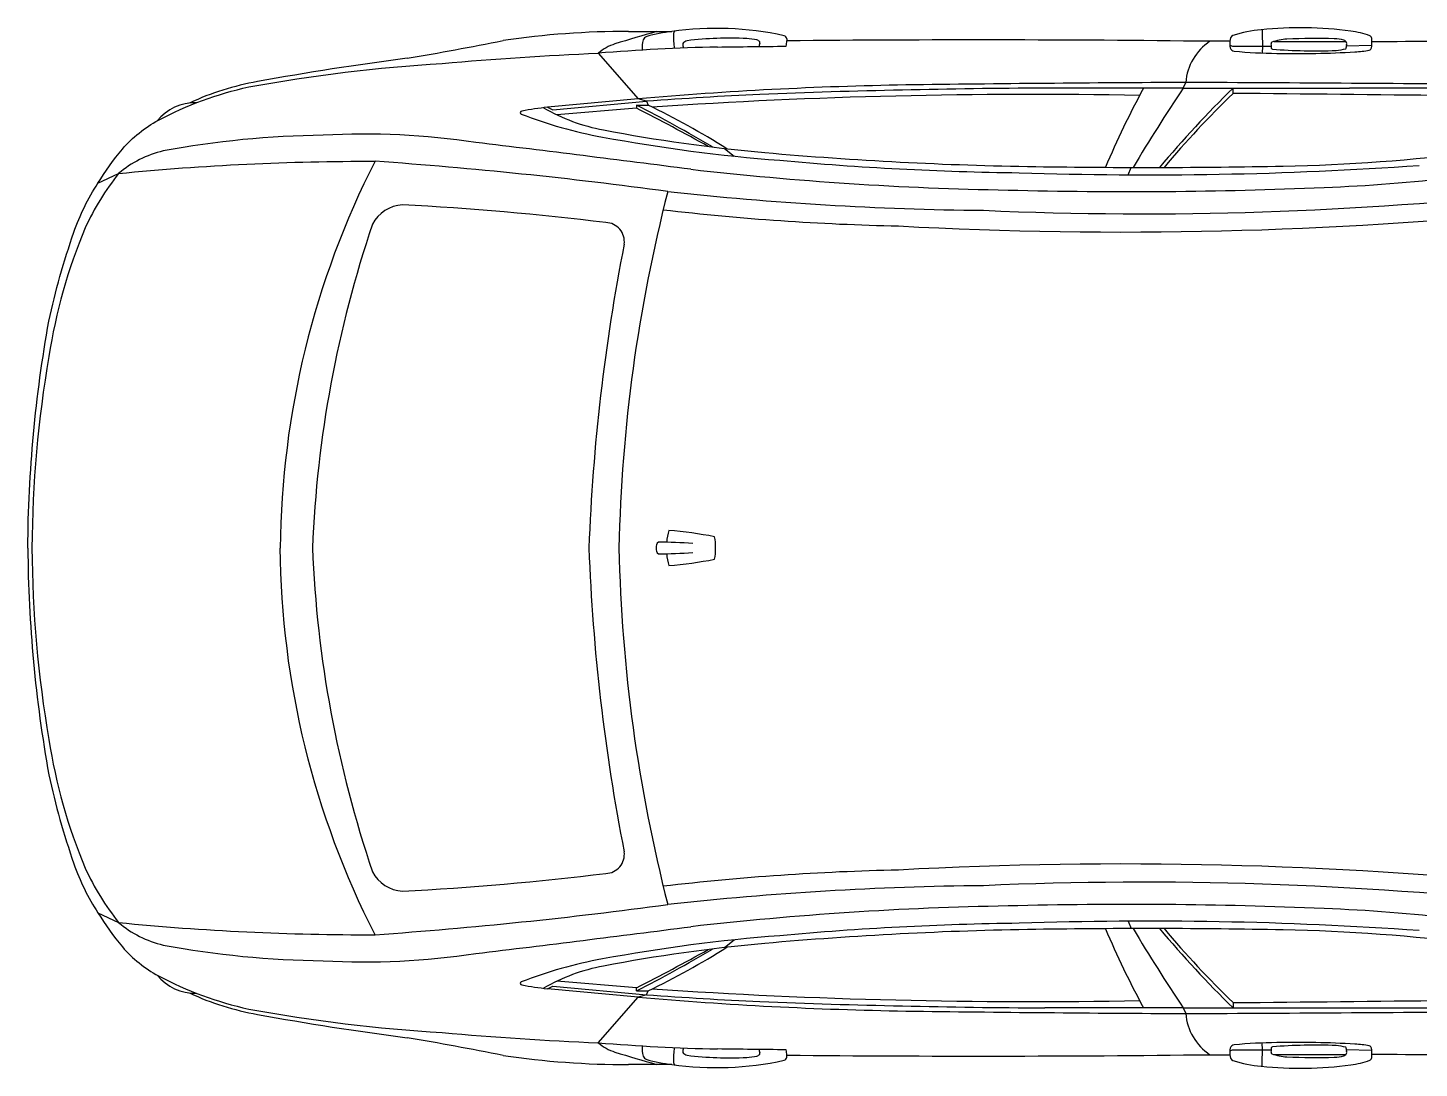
# Model space of a CAD drawing. Header units: inches. Extents: x 6700 to 19616, y -7432 to 2521.
# Drawn here: x 14982 to 17375, y -4925 to -3135 of the extents above; entities that cross this region are included whole.
import ezdxf

# ---------------------------------------------------------------- set-up
doc = ezdxf.new("R2010")
doc.units = ezdxf.units.IN
doc.header["$MEASUREMENT"] = 0

msp = doc.modelspace()

# ---------------------------------------------------------------- linework, layer by layer
for p, q in [((16287.47473439204, -3154.31242400366), (16287.5246276269, -3157.801896144683)), ((17105.66335510604, -3138.531991069951), (17105.34596756382, -3145.579181973288)), ((17105.34596756382, -3145.579181973288), (17105.69986499336, -3166.879165371112)), ((17049.72386217678, -3165.254543566076), (17054.51936004173, -3166.68382682039)), ((17054.51936004173, -3166.68382682039), (17121.59638000235, -3166.939836953115)), ((17105.69986499336, -3166.879165371112), (17105.2363401917, -3178.770122139995)), ((17294.09296859198, -3165.565579587408), (17250.03441334704, -3166.837275056565)), ((16969.71770943517, -3239.05991297185), (16973.85552522356, -3229.348429329973)), ((16969.71770943517, -3239.05991297185), (16731.61376969705, -3239.05991297185)), ((16969.71770943517, -3239.05991297185), (17255.9101463021, -3239.05991297185)), ((17055.55662653365, -3248.130624560337), (17055.25743662848, -3239.05991297185)), ((16028.9055942721, -3273.633313435526), (15892.16315953343, -3284.97241761901)), ((16028.74142015029, -3268.290466349736), (16048.95139844997, -3268.149864152121)), ((16028.74142015029, -3268.290466349736), (16028.9055942721, -3273.633313435526)), ((16046.19578487102, -3261.678605508339), (16048.95139844997, -3268.149864152121)), ((16180.37082345693, -3342.798334095558), (16197.26160539829, -3356.114397902904)), ((16875.03338751804, -3388.212072198094), (16880.20949007573, -3375.476161090472)), ((16875.03338751804, -4671.913730418357), (16880.20949007573, -4684.649641526095)), ((16180.37082345693, -4717.327468520893), (16197.26160539829, -4704.011404713663)), ((16028.9055942721, -4786.492489181041), (15892.16315953343, -4775.153384997557)), ((16028.74142015029, -4791.835336266715), (16028.9055942721, -4786.492489181041)), ((16028.74142015029, -4791.835336266715), (16048.95139844997, -4791.975938464562)), ((16046.19578487102, -4798.447197108111), (16048.95139844997, -4791.975938464562)), ((16969.71770943517, -4821.0658896446), (16731.61376969705, -4821.0658896446)), ((16969.71770943517, -4821.0658896446), (16973.85552522356, -4830.777373286477)), ((16969.71770943517, -4821.0658896446), (17255.9101463021, -4821.0658896446)), ((17055.55662653365, -4811.995178056113), (17055.25743662848, -4821.0658896446)), ((17105.69986499336, -4893.246637245338), (17105.2363401917, -4881.355680476456)), ((16287.47473439204, -4905.813378612791), (16287.5246276269, -4902.323906471767)), ((17049.72386217678, -4894.871259050375), (17054.51936004173, -4893.44197579606)), ((17054.51936004173, -4893.44197579606), (17121.59638000235, -4893.185965663335)), ((17105.34596756382, -4914.546620643163), (17105.69986499336, -4893.246637245338)), ((17294.09296859198, -4894.560223029042), (17250.03441334704, -4893.288527559886)), ((17105.66335510604, -4921.593811546732), (17105.34596756382, -4914.546620643163))]:
    msp.add_line(p, q)
for points in [[(17125.316596285, -3158.957074688446), (17249.63542624938, -3159.033253481775)], [(15875.88121072112, -3272.104610577506), (15884.85424873468, -3276.329730900867), (16046.19578487102, -3261.678605508339), (16031.96700341164, -3257.482844089438)], [(15875.88121072112, -4788.021192038945), (15884.85424873468, -4783.796071715584), (16046.19578487102, -4798.447197108111), (16031.96700341164, -4802.642958527129)], [(17125.316596285, -4901.168727928005), (17249.63542624938, -4901.092549134675)]]:
    msp.add_lwpolyline(points)
for points in [[(14981.82792619711, -4030.062901308342, -0.04279845287359751), (15017.97888469, -3639.94063716922, -0.03054342857347605), (15061.00377871843, -3487.049646668067, -0.06229741138794372), (15102.37249392506, -3402.735586928135, -0.0367755977195388), (15144.53023687519, -3343.860857161624, -0.0904306209416975), (15206.38000512265, -3294.342390148016, -0.06897106819214786), (15361.96485089466, -3237.146642462281, -0.03126056295088837), (15694.88634467034, -3196.729083726812, -0.01293878057827935), (15963.10450157432, -3179.045856157365), (16031.96700341164, -3257.482844089438), (15875.88121072112, -3272.104610577506)], [(15102.37249392506, -3402.735586928135), (15137.97734780519, -3385.966601472279, -0.02564453891997695), (15579.22963953905, -3364.89790853432, 0.1161307688848978), (15416.12682249306, -4030.062901308342, -14.66289442505126)], [(14981.82792619711, -4030.062901308342, 0.04279845287359751), (15017.97888469, -4420.18516544723, 0.03054342857347605), (15061.00377871843, -4573.076155948384, 0.06229741138794372), (15102.37249392506, -4657.390215688316, 0.0367755977195388), (15144.53023687519, -4716.264945454826, 0.0904306209416975), (15206.38000512265, -4765.783412468434, 0.06897106819214786), (15361.96485089466, -4822.979160154286, 0.03126056295088837), (15694.88634467034, -4863.396718889639, 0.01293878057827935), (15963.10450157432, -4881.079946459318), (16031.96700341164, -4802.642958527129), (15875.88121072112, -4788.021192038945)], [(15102.37249392506, -4657.390215688316), (15137.97734780519, -4674.159201144172, 0.02564453891997695), (15579.22963953905, -4695.227894082247, -0.1161307688848978), (15416.12682249306, -4030.062901308342, 14.66289442505126)]]:
    msp.add_lwpolyline(points, format="xyb")
for centre, radius, start, end in [((17170.97526783591, -3817.475085060858), 682.0772469613016, 82.68005821300956, 95.6589391163684), ((14580.99458282536, 2988.812983421445), 6265.778093450767, 279.6808599632449, 281.2148009651644), ((16012.7930644504, -4597.861185267499), 1456.230046725269, 89.90555478398109, 98.4179335563111), ((16950.30833165862, -6264.456889408222), 3246.122651590107, 105.8537168888228, 107.1714985249407), ((16054.22720569328, 937.2996300098712), 4079.119511073126, 269.4517195074517, 270.5000919953908), ((16080.15450303352, -3168.622772034072), 41.48523748364027, 162.7009767312255, 187.0152582993067), ((16051.55693940681, -3161.105389897759), 12.01931276423899, 114.7262061720407, 156.3651952198806), ((16126.25237504861, -3440.943142080028), 301.4867632360229, 96.93874180797131, 105.3332357969844), ((16166.19244604234, -3683.525270650211), 547.2150059751298, 77.6822140449824, 98.02162309920116), ((16293.28033767829, -3148.280636930536), 200.7121368271632, 179.5343130879005, 186.457934758875), ((16100.37407498809, -3146.354220766971), 7.804825138840158, 136.6977183047299, 182.1668083778308), ((16118.4615151142, -3169.433801279451), 12.11508385742945, 100.9874255930769, 144.5305083460505), ((16189.26362252843, -3761.932618233888), 608.7977611679778, 87.23378424350898, 96.89735754812958), ((16209.46094488681, -3288.746207288747), 135.214200604053, 78.57041167482572, 86.1054691365355), ((16234.10408842519, -3164.515824805876), 8.576594719927682, 34.33351287329506, 75.47258202410443), ((16279.55998273848, -3156.35319909493), 8.173619559535842, 14.45847396193479, 65.63623012352244), ((16239.57622253012, -3157.609919765429), 47.94878941360349, 348.7330063043456, 359.77059972072), ((16616.83454639187, -36739.79321567486), 33583.60591133119, 89.31988084405128, 90.56183278609146), ((17067.85247858337, -3236.975364029455), 94.30587136438292, 123.7395209084069, 175.3611695675553), ((17068.70165779677, -7964.40677462942), 4806.148220789422, 90.22597591045844, 90.63456707483037), ((17095.56886133973, -3161.922005394055), 45.96596304738028, 175.4754640777198, 190.1187366119241), ((17061.87841185743, -3158.486481984659), 12.13376350545546, 124.7297467530398, 179.100194919151), ((17125.42399421662, -3373.041196684633), 235.3224673405668, 95.2924647728117, 107.4222626377428), ((17153.9213370709, -3251.656978309784), 97.01290288832423, 93.51538326253171, 109.298560227656), ((17196.10459005835, -4237.699413239887), 1083.94195255006, 88.23873337041499, 92.54501915911948), ((17228.97066417152, -3222.043240439427), 67.77517612504279, 75.359570771999, 89.62046591226441), ((17242.918100209, -3164.573010664481), 8.706972997100594, 26.26105158817138, 68.55820953922188), ((17234.6416178751, -3307.008925488848), 167.6702500694575, 70.54211843884363, 82.03388744495793), ((17287.2002459625, -3154.707144431002), 6.663702651020624, 8.343282105382407, 60.36865712802123), ((17248.66877556688, -3161.718930735067), 45.58677461010387, 349.9179072354549, 3.80125190731588), ((17235.29798155792, -3160.501988336258), 58.88495757301119, 1.756819904874799, 6.593831454354269), ((17030.37370762837, 204581.2022521409), 207740.0664463083, 270.0727523293091, 270.1999837893248), ((16016.02801364895, -3240.370038614539), 81.00341649845441, 107.2949852222454, 130.7945908189092), ((16245.52264020827, -6639.560348043615), 3472.019664919055, 91.27725379129349, 94.66566033532874), ((16132.20510586353, -3162.965919450438), 23.61710401522762, 178.6361266031914, 197.8303317935951), ((13134.0631216448, 253977.1726183186), 257163.4748577507, 270.6760028767125, 270.70240003855), ((16249.40262080079, -3166.390697829705), 9.244598992394867, 155.6161766774903, 187.157366470745), ((16236.70754796781, -3160.818352179649), 4.621580635112827, 337.6725183269243, 14.27798772316954), ((17058.4618708566, -3166.410213970859), 8.899154396016039, 203.7738131960589, 263.1088606974691), ((17132.25528047981, -2485.644209965063), 693.6523288093919, 263.8043906658258, 269.8597208691276), ((17123.91784158305, -3162.543511551503), 3.198529543396965, 130.0558922075819, 189.0263759683813), ((17094.52630236281, -3170.723567483645), 27.33323471853054, 7.956987919889775, 16.31466026248264), ((17074.19426859545, -3166.303734917357), 47.40637922968553, 354.5529509149862, 359.2311782440445), ((17122.87017624362, -3170.414098332101), 1.533933358443871, 194.7184290475911, 272.4022557756471), ((17198.68290464163, -2247.618693720247), 927.4265783025667, 265.3150949150681, 272.0923833227023), ((17165.10327805022, -1357.500198999118), 1822.121778206022, 268.913642820052, 273.1442850504747), ((17224.34520789611, -3083.001744505182), 91.79206384454528, 275.124471495886, 285.8741605073387), ((17247.4127215245, -3169.527118004324), 2.698294553392121, 319.1141947155145, 3.989256320693363), ((17263.1252256348, -3167.722746136413), 13.12072503218482, 164.5968477757058, 187.0776109397183), ((17242.68953444112, -3161.915406899807), 8.12521100065311, 343.3920805824044, 8.456620113918316), ((17250.23451792684, -2962.320728461422), 215.0689260750755, 273.9494628328939, 280.5282736857392), ((17287.82801077098, -3168.066023210809), 5.952062604004547, 286.6363534013727, 344.0733616691621), ((16293.82359277599, -8260.388565011835), 5115.299618035907, 97.40392094098486, 100.3232849318814), ((15455.84925082747, -3682.806222076808), 461.6693051388193, 99.81477785337583, 115.0977116369502), ((17228.30534785895, -57939.05282887787), 54710.29610775417, 90.26647549962144, 90.7704913572691), ((16411.59492081732, -136469.8980178758), 133241.7359225142, 89.51274475449662, 89.75821948727278), ((16600.71783485219, -9801.474434625172), 6568.660704075683, 90.94306952869971, 94.96720403888928), ((16594.40852482945, -10710.22302240895), 7468.691393999036, 92.7088983912962, 94.20937865210722), ((16712.58544981063, -13136.58224970247), 9886.735579839184, 88.94498946974474, 93.80716854656453), ((16809.6978012766, -17888.86971061065), 14650.01789155831, 90.30538574587754, 92.22305032491154), ((18202.70591195116, -3947.941210579174), 1481.916986275457, 151.4251059963163, 157.2684525099494), ((19227.57599508578, -4760.522115009069), 2722.640495972256, 146.025863310437, 149.4219312687386), ((18525.90952769017, -4730.67673999623), 2094.692896728794, 134.5945098612137, 139.6866928779301), ((18153.86673737459, -4392.168794341083), 1585.909339619232, 133.8317329213758, 140.1270380399857), ((16145.70176394705, -107215.1539025606), 103971.0044443126, 89.09170295253195, 89.49859569728356), ((17298.71685787665, -31443.01252750371), 28203.98509957975, 88.97891440713575, 90.08696093262408), ((15269.58235389183, -3348.070049190825), 83.89103375290412, 88.31607423323456, 141.246102223728), ((15832.9713384351, -3283.271636736394), 4.823575792322212, 103.774469702329, 152.466218697971), ((15917.27157311749, -3706.398882839178), 436.2621654676821, 95.44412395200938, 101.2952913796409), ((16033.60404886913, -2987.04278409998), 329.7993203524892, 240.0556897856709, 259.2624044239699), ((15057.68439971006, -5189.426939697983), 2152.607044068761, 59.20346323578802, 63.18524259419849), ((14480.93777137066, -6325.204064063193), 3421.737632669088, 60.76105386544923, 63.10272343497901), ((15408.18171731804, -4583.716637028661), 1463.318734300428, 57.96222988713443, 64.03079674263692), ((15833.06354630648, -3279.976910015732), 4.497357875540448, 193.697104072451, 237.0408020089695), ((16107.80334796898, -2569.46021492784), 766.1872692631915, 248.7908230623476, 259.6615095482856), ((15505.27357850785, -4896.293625321985), 1576.078396517754, 90.5486606006216, 100.6230872349539), ((15562.07213606688, -4600.178401876638), 1281.908352993232, 81.4643855175842, 93.21489340860629), ((16500.37914276172, -466.3023324363639), 2905.665847129193, 259.488716740349, 265.5618494402925), ((16508.03510627851, -493.7261826125214), 2867.852159124119, 259.2306186316919, 264.8314059390304), ((15255.5535334768, -3523.510476666317), 180.9488243685095, 103.0394196805128, 130.5247080177813), ((9414.728791598718, -55579.15730317955), 52629.66617022379, 82.67783464823947, 83.08371762697502), ((16812.09566684675, 2997.147978735342), 6371.93464608533, 264.9362250268901, 269.1357269155355), ((17070.12801598154, -56.50033078044726), 3317.530342356512, 271.230096453159, 276.9990015350243), ((15032.45692444362, -11112.16518211963), 7766.53787799562, 82.22830136666097, 85.96297530747665), ((16747.88335507272, 1784.344648933689), 5169.226592331027, 264.7571184259763, 269.3308568021192), ((16911.41688090518, 3240.44499320439), 6628.75691584035, 268.0643285254795, 274.0145044039256), ((16905.36974835072, 9080.755309896147), 12456.25688147905, 269.1288304190459, 271.0855051554014), ((17114.17037207123, -690.0789813169285), 2721.496980108024, 272.0593126558099, 281.5956652353249), ((15504.53588757107, -3675.676515699761), 467.2226422991909, 141.678883245446, 155.1309244200708), ((16765.86012622018, 2271.261261845892), 5686.471589110808, 263.5016038139977, 269.0161140261356), ((18697.27793440271, -4087.207377904258), 2699.122650307435, 165.6219582838639, 178.7868717354392), ((16680.53923906109, 2055.914818989764), 5505.436240986279, 263.7658768074934, 269.4324741467901), ((16901.559478045, 2796.233477328973), 6251.560565373288, 267.4737388594617, 276.27702263834), ((16874.35715686718, 4437.15465331946), 7854.232218340584, 268.4960537584298, 272.4635703100464), ((15630.59423074967, -3502.942962094956), 63.33776655584452, 93.87721055279751, 151.8887787274169), ((15354.63742690489, -8575.71852344128), 5143.148626773658, 83.05830896234595, 86.9720841075621), ((15975.10475181185, -3503.289812655352), 33.03820863072907, 352.887314930537, 88.0409555882539), ((16575.16517463375, 859.1688434913049), 4336.43030324966, 263.3749095943721, 268.7418284655865), ((16865.67116804004, 3706.384297865163), 7192.949943031196, 266.9260306143613, 275.7819913878095), ((15966.42487269037, -3849.105022082153), 959.9253308730574, 157.3338838934389, 171.1019710811362), ((17464.8066511932, -4111.766984510399), 1995.067263261329, 161.3296095373187, 177.6529068703715), ((19299.08221463768, -4155.18993499647), 3354.342189116237, 168.8647538424046, 177.8621994249496), ((17004.44161541902, -4042.024182146812), 2015.513664764775, 170.2479603189238, 179.6599700887655), ((16073.68393723017, -4028.494209967717), 11.22039258002964, 129.3585303795909, 188.0366882039122), ((16037.72151816499, -5451.06196101911), 1431.533951998721, 86.47410916464491, 88.8453573900073), ((16164.77301420786, -4024.628296010709), 83.91802493302627, 162.7403335805589, 176.9625161559562), ((16011.66028165354, -4816.166228355421), 819.6913561541695, 79.3540686416676, 84.89244484773432), ((16090.37600039739, -4027.881316590985), 74.74257769410055, 358.3274144977792, 13.38118818040838), ((17004.44161541902, -4018.101620469639), 2015.513664764775, 180.3400299112345, 189.752039681076), ((17464.8066511932, -3948.358818106051), 1995.067263261329, 182.3470931296285, 198.6703904626813), ((19299.08221463768, -3904.935867619981), 3354.342189116237, 182.1378005750504, 191.1352461575954), ((18697.27793440271, -3972.918424712192), 2699.122650307435, 181.2131282645608, 194.378041716136), ((16073.68393723017, -4031.631592648966), 11.22039258002964, 171.9633117960876, 230.641469620409), ((16037.72151816499, -2609.063841597574), 1431.533951998721, 271.1546426099927, 273.5258908353551), ((16164.77301420786, -4035.497506605741), 83.91802493302627, 183.0374838440438, 197.2596664194411), ((16090.37600039739, -4032.244486025698), 74.74257769410055, 346.6188118195916, 1.672585502220803), ((16011.66028165354, -3243.959574261029), 819.6913561541695, 275.1075551522657, 280.6459313583324), ((15966.42487269037, -4211.020780534298), 959.9253308730574, 188.8980289188636, 202.6661161065611), ((15975.10475181185, -4556.835989961215), 33.03820863072907, 271.9590444117462, 7.112685069463003), ((15504.53588757107, -4384.44928691669), 467.2226422991909, 204.8690755799292, 218.321116754554), ((15630.59423074967, -4557.182840521727), 63.33776655584452, 208.1112212725831, 266.1227894472025), ((15354.63742690489, 515.5927208248286), 5143.148626773658, 273.0279158924379, 276.941691037654), ((16575.16517463375, -8919.294646107755), 4336.43030324966, 91.25817153441346, 96.62509040562787), ((16865.67116804004, -11766.51010048161), 7192.949943031196, 84.21800861219053, 93.07396938563873), ((16680.53923906109, -10116.04062160645), 5505.436240986279, 90.56752585320997, 96.2341231925066), ((16901.559478045, -10856.35927994542), 6251.560565373288, 83.72297736166001, 92.52626114053825), ((15032.45692444362, 3052.039379503181), 7766.53787799562, 274.0370246925233, 277.771698633339), ((16874.35715686718, -12497.28045593591), 7854.232218340584, 87.53642968995368, 91.50394624157019), ((16765.86012622018, -10331.38706446234), 5686.471589110808, 90.9838859738644, 96.49839618600225), ((17114.17037207123, -7370.046821299638), 2721.496980108024, 78.40433476467503, 87.94068734419008), ((15255.5535334768, -4536.61532595025), 180.9488243685095, 229.4752919822187, 256.9605803194872), ((9414.728791598718, 47519.03150056321), 52629.66617022379, 276.916282373025, 277.3221653517605), ((16812.09566684675, -11057.27378135179), 6371.93464608533, 90.86427308446446, 95.06377497310991), ((16747.88335507272, -9844.47045155014), 5169.226592331027, 90.66914319788077, 95.2428815740237), ((16911.41688090518, -11300.57079582084), 6628.75691584035, 85.98549559607439, 91.93567147452055), ((16905.36974835072, -17140.88111251283), 12456.25688147905, 88.91449484459855, 90.87116958095413), ((18202.70591195116, -4112.184592037276), 1481.916986275457, 202.7315474900505, 208.5748940036837), ((19227.57599508578, -3299.603687607498), 2722.640495972256, 210.5780687312614, 213.974136689563), ((18525.90952769017, -3329.449062620453), 2094.692896728794, 220.3133071220699, 225.4054901387863), ((18153.86673737459, -3667.957008275367), 1585.909339619232, 219.8729619600143, 226.1682670786242), ((17070.12801598154, -8003.625471836236), 3317.530342356512, 83.00099846497565, 88.769903546841), ((15505.27357850785, -3163.832177294466), 1576.078396517754, 259.3769127650461, 269.4513393993784), ((16500.37914276172, -7593.823470180087), 2905.665847129193, 94.43815055970755, 100.511283259651), ((16508.03510627851, -7566.399620004046), 2867.852159124119, 95.16859406096953, 100.7693813683081), ((15562.07213606688, -3459.947400739813), 1281.908352993232, 266.7851065913937, 278.5356144824158), ((16107.80334796898, -5490.665587688611), 766.1872692631915, 100.3384904517144, 111.2091769376524), ((15057.68439971006, -2870.698862918467), 2152.607044068761, 296.8147574058015, 300.796536764212), ((14480.93777137066, -1734.92173855349), 3421.737632669088, 296.897276565021, 299.2389461345508), ((15408.18171731804, -3476.409165587789), 1463.318734300428, 295.9692032573631, 302.0377701128655), ((16033.60404886913, -5073.08301851647), 329.7993203524892, 100.7375955760301, 119.9443102143291), ((15269.58235389183, -4712.055753425626), 83.89103375290412, 218.753897776272, 271.6839257667524), ((15833.06354630648, -4780.148892600719), 4.497357875540448, 122.9591979910305, 166.3028959275489), ((15832.9713384351, -4776.85416588029), 4.823575792322212, 207.533781302029, 256.225530297671), ((15917.27157311749, -4353.726919777389), 436.2621654676821, 258.7047086203592, 264.5558760479906), ((15455.84925082747, -4377.319580539643), 461.6693051388193, 244.9022883630498, 260.1852221466242), ((16600.71783485219, 1741.348632008721), 6568.660704075683, 265.0327959611108, 269.0569304713003), ((16594.40852482945, 2650.097219792497), 7468.691393999036, 265.7906213478928, 267.2911016087038), ((16712.58544981063, 5076.4564470859), 9886.735579839184, 266.1928314534355, 271.0550105302552), ((16809.6978012766, 9828.743907994194), 14650.01789155831, 267.7769496750885, 269.6946142541224), ((16145.70176394705, 99155.0280999443), 103971.0044443126, 270.5014043027165, 270.9082970474681), ((16293.82359277599, 200.2627623953849), 5115.299618035907, 259.6767150681186, 262.5960790590152), ((17228.30534785895, 49878.92702626141), 54710.29610775417, 269.2295086427179, 269.7335245003786), ((16411.59492081732, 128409.7722152592), 133241.7359225142, 270.2417805127142, 270.4872552454904), ((17067.85247858337, -4823.150438586996), 94.30587136438292, 184.6388304324447, 236.2604790915931), ((17298.71685787665, 23382.88672488725), 28203.98509957975, 269.9130390673759, 271.0210855928643), ((14580.99458282536, -11048.93878603801), 6265.778093450767, 78.78519903483557, 80.31914003675513), ((16016.02801364895, -4819.755764001911), 81.00341649845441, 229.2054091810908, 252.7050147777546), ((16245.52264020827, -1420.565454573069), 3472.019664919055, 265.3343396646712, 268.7227462087065), ((17132.25528047981, -5574.481592651387), 693.6523288093919, 90.14027913087241, 96.19560933417418), ((17165.10327805022, -6702.625603617333), 1822.121778206022, 86.85571494952531, 91.08635717994805), ((16012.7930644504, -3462.264617349185), 1456.230046725269, 261.5820664436889, 270.0944452160189), ((16950.30833165862, -1795.668913208345), 3246.122651590107, 252.8285014750593, 254.1462831111772), ((16080.15450303352, -4891.503030582378), 41.48523748364027, 172.9847417006933, 197.2990232687745), ((16051.55693940681, -4899.020412718808), 12.01931276423899, 203.6348047801194, 245.2737938279593), ((16293.28033767829, -4911.845165685914), 200.7121368271632, 173.5420652411248, 180.4656869120995), ((16132.20510586353, -4897.159883166129), 23.61710401522762, 162.1696682064049, 181.3638733968087), ((16118.4615151142, -4890.692001337), 12.11508385742945, 215.4694916539495, 259.0125744069231), ((16189.26362252843, -4298.193184382562), 608.7977611679778, 263.1026424518705, 272.766215756491), ((13134.0631216448, -262037.2984209351), 257163.4748577507, 89.29759996145002, 89.32399712328746), ((16209.46094488681, -4771.37959532782), 135.214200604053, 273.8945308634645, 281.4295883251743), ((16234.10408842519, -4895.609977810574), 8.576594719927682, 284.5274179758956, 325.666487126705), ((16249.40262080079, -4893.735104786861), 9.244598992394867, 172.842633529255, 204.3838233225097), ((16236.70754796781, -4899.307450437034), 4.621580635112827, 345.7220122768305, 22.32748167307556), ((16279.55998273848, -4903.77260352152), 8.173619559535842, 294.3637698764775, 345.5415260380652), ((16239.57622253012, -4902.515882851021), 47.94878941360349, 0.2294002792800074, 11.26699369565437), ((16616.83454639187, 28679.66741305841), 33583.60591133119, 269.4381672139086, 270.6801191559357), ((17068.70165779677, -95.71902798703013), 4806.148220789422, 269.3654329251697, 269.7740240895416), ((17095.56886133973, -4898.203797222395), 45.96596304738028, 169.8812633880759, 184.5245359222802), ((17061.87841185743, -4901.639320632024), 12.13376350545546, 180.899805080849, 235.2702532469601), ((17058.4618708566, -4893.715588645708), 8.899154396016039, 96.89113930253086, 156.2261868039411), ((17123.91784158305, -4897.582291065064), 3.198529543396965, 170.9736240316187, 229.9441077924181), ((17094.52630236281, -4889.402235132806), 27.33323471853054, 343.6853397375174, 352.0430120801102), ((17122.87017624362, -4889.711704284349), 1.533933358443871, 87.59774422435297, 165.2815709524089), ((17074.19426859545, -4893.822067699093), 47.40637922968553, 0.7688217559554466, 5.447049085013591), ((17153.9213370709, -4808.468824306667), 97.01290288832423, 250.7014397723439, 266.4846167374683), ((17198.68290464163, -5812.507108896203), 927.4265783025667, 87.90761667729767, 94.68490508493183), ((17196.10459005835, -3822.426389376564), 1083.94195255006, 267.4549808408805, 271.761266629585), ((17228.97066417152, -4838.082562177024), 67.77517612504279, 270.3795340877226, 284.640429228001), ((17224.34520789611, -4977.124058111269), 91.79206384454528, 74.12583949266123, 84.87552850411404), ((17242.918100209, -4895.55279195197), 8.706972997100594, 291.4417904607781, 333.7389484118286), ((17247.4127215245, -4890.59868461236), 2.698294553392121, 356.0107436793066, 40.8858052844855), ((17263.1252256348, -4892.403056480038), 13.12072503218482, 172.9223890602817, 195.4031522242942), ((17242.68953444112, -4898.210395716644), 8.12521100065311, 351.5433798860817, 16.60791941759567), ((17250.23451792684, -5097.805074155029), 215.0689260750755, 79.47172631426078, 86.05053716710609), ((17287.82801077098, -4892.059779405758), 5.952062604004547, 15.92663833083797, 73.3636465986273), ((17287.2002459625, -4905.418658185681), 6.663702651020624, 299.6313428719787, 351.6567178946176), ((17248.66877556688, -4898.406871881383), 45.58677461010387, 356.198748092684, 10.08209276454507), ((17235.29798155792, -4899.623814280192), 58.88495757301119, 353.4061685456458, 358.2431800951252), ((17030.37370762837, -212641.3280547575), 207740.0664463083, 89.80001621067518, 89.92724767069092), ((16054.22720569328, -8997.425432626322), 4079.119511073126, 89.49990800460921, 90.54828049254823), ((16126.25237504861, -4619.182660536422), 301.4867632360229, 254.6667642030156, 263.0612581920287), ((16166.19244604234, -4376.60053196624), 547.2150059751298, 261.9783769007988, 282.3177859550176), ((16100.37407498809, -4913.77158184948), 7.804825138840158, 177.8331916221692, 223.3022816952701), ((17125.42399421662, -4687.084605931934), 235.3224673405668, 252.5777373622572, 264.7075352271883), ((17170.97526783591, -4242.650717555593), 682.0772469613016, 264.3410608836316, 277.3199417869905), ((17234.6416178751, -4753.116877127719), 167.6702500694575, 277.9661125550421, 289.4578815611563)]:
    msp.add_arc(centre, radius, start, end)

doc.saveas('drawing.dxf')
